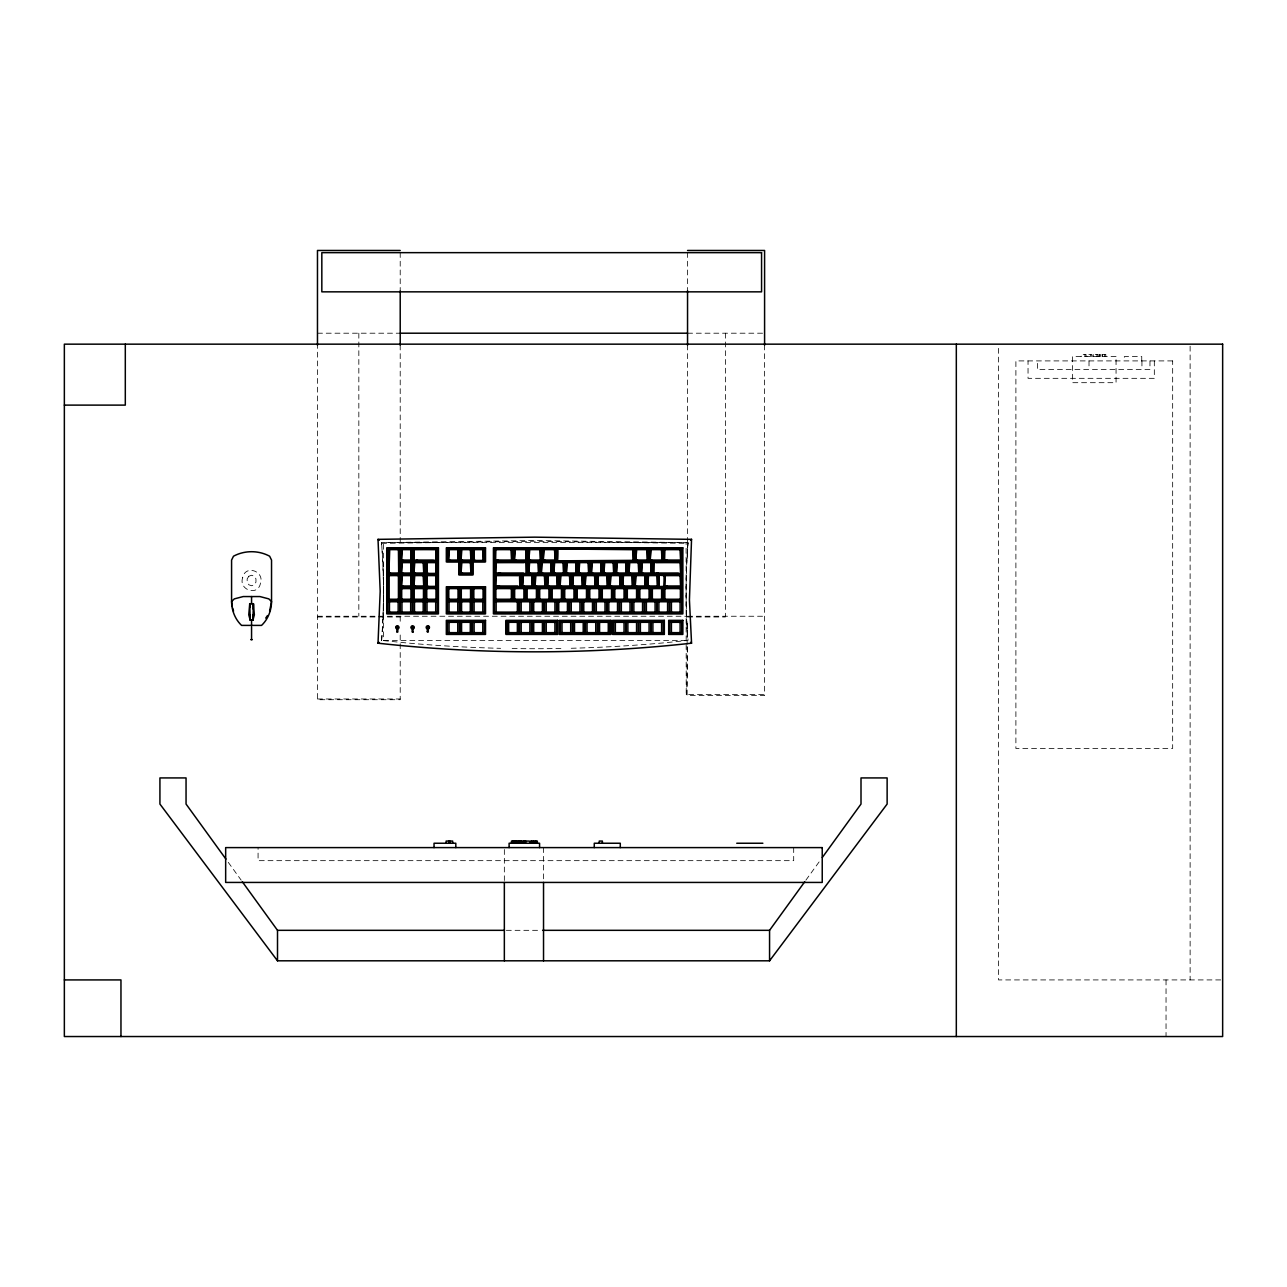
<?xml version="1.0" encoding="UTF-8"?>
<svg xmlns="http://www.w3.org/2000/svg" width="1287" height="1287" viewBox="0 0 1287 1287"><rect width="100%" height="100%" fill="white"/><g stroke="black" fill="none" stroke-linecap="round" stroke-linejoin="round"><path stroke-width="0.75" stroke-dasharray="5 3.75" d="M381.66 640.476L381.949 636.759A639.092 639.092 0 0 0 383.397 601.512L383.397 583.88A639.108 639.108 0 0 0 381.949 548.648L381.547 542.631L534.781 540.524L688.03 542.631L687.628 548.648A639.108 639.108 0 0 0 686.164 583.88L686.164 601.512A639.108 639.108 0 0 0 687.628 636.759M381.515 640.411L381.949 634.909A631.402 627.573 0 0 0 382.834 619.256M688.03 542.631L687.628 547.86A631.402 627.573 0 0 0 687.628 634.909L688.046 640.411L665.202 642.728A1411.952 1403.377 0 0 1 568.934 648.326M805.903 880.147L819.98 860.713M381.547 543.355L534.781 541.248L688.03 543.355M317.471 333.204L400.209 333.204M687.548 333.204L764.591 333.204M317.471 616.248L376.56 616.248M378.539 616.248L687.145 616.248M687.548 616.248L764.591 616.248M317.471 616.988L400.209 616.988M687.548 616.988L725.401 616.988M686.1 640.411L383.462 640.411L383.462 542.631L686.1 542.631L686.212 694.626L764.591 694.626M317.471 698.986L400.209 698.986M506.306 930.324L540.604 930.324M1220.703 979.922L998.519 979.922L998.519 346.171M383.429 640.604L404.375 642.728A1411.952 1403.377 0 0 0 500.627 648.326M228.266 862.338L241.168 880.147M381.547 542.631L381.949 547.86A631.402 627.573 0 0 1 382.915 617.503M1190.121 346.171L1190.121 979.922M1166.038 979.922L1166.038 1036.534M1154.326 360.907L1154.326 378.33L1028.04 378.33L1028.04 360.907M1149.967 360.907L1149.967 369.626L1037.435 369.626L1037.435 360.907M1141.939 360.907L1141.939 369.626M1141.746 360.907L1141.746 356.563L1124.323 356.563L1124.323 360.907M1105.79 356.563L1105.79 354.375L1099.259 354.375L1099.259 356.563M1104.696 354.375L1104.696 356.563M1102.605 354.375L1102.605 356.563M1102.042 354.375L1102.122 356.563M1100.401 354.375L1100.401 356.563M1099.5 354.375L1099.5 356.563M1098.068 356.563L1098.068 354.375L1092.888 354.375L1092.888 356.563M1096.958 354.375L1096.958 356.563M1093.162 354.375L1093.162 356.563M1091.682 356.563L1091.682 354.375L1086.871 354.375L1086.871 356.563M1090.572 354.375L1090.572 356.563M1089.011 360.907L1089.011 369.626M1086.003 356.563L1086.003 354.375L1081.209 354.375L1081.209 356.563M1084.909 354.375L1084.909 356.563M793.693 847.602L793.693 860.665L258.076 860.665L258.076 847.602M764.591 344.932L764.591 695.623L687.145 695.623L687.145 646.396M725.401 333.204L725.401 616.248M687.548 252.477L687.548 289.881M687.548 344.932L687.548 558.043M687.145 623.584L687.145 644.385M543.532 847.602L543.532 880.501M504.343 849.533L504.343 880.501M400.209 252.477L400.209 289.881M400.209 344.932L400.209 545.994M400.209 616.248L400.209 622.988M400.209 634.99L400.209 699.71L317.471 699.71L317.471 344.932M358.832 333.204L358.832 616.248M687.531 623.326A78.491 1.271 90 0 1 687.499 637.258M687.435 647.264A78.491 1.271 90 0 1 686.212 694.626M560.907 648.487A1411.952 1403.377 0 0 1 508.671 648.487M242.632 577.783C238.433 589.945 258.076 596.669 260.489 583.22C264.704 571.058 245.045 564.333 242.632 577.783M248.841 576.238L247.168 578.877L247.168 582.126L248.841 584.765L251.56 585.762L254.279 584.765L255.952 582.126L255.952 578.877L254.279 576.238L251.56 575.241L248.841 576.238M1116.054 356.563L1072.505 356.563L1072.505 382.689L1116.054 382.689L1116.054 356.563M1172.666 360.907L1015.893 360.907L1015.893 748.471L1172.666 748.471L1172.666 360.907"/><path stroke-width="1.5" d="M682.287 574.372L682.287 548.407L493.967 548.407L493.967 613.32L682.287 613.32L682.287 574.372L493.967 574.372M397.892 573.375L388.899 573.358L389.173 549.694L387.821 548.938L387.821 573.825L399.79 573.825L397.892 573.375A22.313 2.461 0 0 1 389.72 573.375L387.821 573.825M388.899 573.358L389.72 549.678A22.201 2.976 0 0 1 397.892 549.678L399.79 548.938L387.821 548.938M401.431 560.36L401.689 549.694L400.337 548.938L412.307 548.938L410.424 549.678A22.201 2.976 0 0 0 402.236 549.678L401.431 560.36L400.337 560.842L412.307 560.842L410.424 560.392A22.313 2.461 0 0 1 402.236 560.392L401.431 560.36L410.424 560.392M401.431 573.358L401.689 562.676L400.337 561.92L412.307 561.92L410.424 562.66A22.201 2.976 0 0 0 402.236 562.66L401.431 573.358L400.337 573.825L412.307 573.825L410.424 573.375A22.313 2.461 0 0 1 402.236 573.375L401.431 573.358L410.424 573.375M401.431 586.341L401.689 575.659L400.337 574.919L412.307 574.919L410.424 575.643A22.201 2.976 0 0 0 402.236 575.643L401.431 586.341L400.337 586.808L412.307 586.808L410.424 586.357A22.313 2.461 0 0 1 402.236 586.357L401.431 586.341L410.424 586.357M413.947 573.358L414.205 562.676L412.854 561.92L424.839 561.92L422.94 562.66A22.201 2.976 0 0 0 414.752 562.66L413.947 573.358L412.854 573.825L424.839 573.825L422.94 573.375A22.313 2.461 0 0 1 414.752 573.375L413.947 573.358L422.94 573.375M413.947 586.341L414.205 575.659L412.854 574.919L424.839 574.919L422.94 575.643A22.201 2.976 0 0 0 414.752 575.643L413.947 586.341L412.854 586.808L424.839 586.808L422.94 586.357A22.313 2.461 0 0 1 414.752 586.357L413.947 586.341L422.94 586.357M435.456 573.375A22.313 2.461 0 0 1 427.268 573.375L426.721 562.676L425.37 561.92L437.355 561.92L437.355 573.825L425.37 573.825L437.355 573.825M435.456 586.357A22.313 2.461 0 0 1 427.268 586.357L426.721 575.659L425.37 574.919L437.355 574.919L437.355 586.808L425.37 586.808L437.355 586.808M457.496 560.392L448.503 560.36L448.761 549.694L447.426 548.938L447.426 560.842L459.395 560.842L457.496 560.392A22.313 2.461 0 0 1 449.308 560.392L447.426 560.842M461.036 560.36L461.293 549.694L459.942 548.938L471.911 548.938L470.012 549.678A22.201 2.976 0 0 0 461.84 549.678L461.036 560.36L459.942 560.842L471.911 560.842L470.012 560.392A22.313 2.461 0 0 1 461.84 560.392L461.036 560.36L470.012 560.392M459.942 573.825L461.036 573.358L461.293 562.676L459.942 561.92L459.942 573.825L471.911 573.825L471.911 561.92L459.942 561.92M482.545 560.392A22.313 2.461 0 0 1 474.356 560.392L473.809 549.694L472.458 548.938L484.427 548.938L484.427 560.842L472.458 560.842L484.427 560.842M523.536 573.358L520.994 573.358A214.495 2.365 0 0 1 500.675 573.358L495.608 573.342L495.865 562.676L494.498 561.92L494.498 573.825L527.171 573.825L523.536 573.358A213.433 23.472 0 0 1 498.133 573.358L494.498 573.825M517.808 586.357L515.781 586.341A135.666 1.319 0 0 1 499.629 586.341L495.592 586.341L495.865 575.659L494.498 574.919L494.498 586.808L520.913 586.808L517.808 586.357A134.974 14.849 0 0 1 497.619 586.357L494.498 586.808M514.366 560.36L514.639 549.694L513.288 548.938L527.171 548.938L525.112 549.678A31.58 4.247 0 0 0 515.331 549.678L514.366 560.36L513.288 560.842L527.171 560.842L525.112 560.392A31.725 3.491 0 0 1 515.331 560.392L514.366 560.36L525.112 560.392M522.538 586.341L522.795 575.659L521.444 574.919L533.429 574.919L531.531 575.643A22.201 2.976 0 0 0 523.342 575.643L522.538 586.341L521.444 586.808L533.429 586.808L531.531 586.357A22.313 2.461 0 0 1 523.342 586.357L522.538 586.341L531.531 586.357M528.796 560.36L529.054 549.694L527.702 548.938L541.586 548.938L539.526 549.678A31.58 4.247 0 0 0 529.761 549.678L528.796 560.36L527.702 560.842L541.586 560.842L539.526 560.392A31.725 3.491 0 0 1 529.761 560.392L528.796 560.36L539.526 560.392M528.796 573.358L529.054 562.676L527.702 561.92L539.687 561.92L537.789 562.66A22.201 2.976 0 0 0 529.6 562.66L528.796 573.358L527.702 573.825L539.687 573.825L537.789 573.375A22.313 2.461 0 0 1 529.6 573.375L528.796 573.358L537.789 573.375M535.054 586.341L535.312 575.659L533.96 574.919L545.945 574.919L544.047 575.643A22.201 2.976 0 0 0 535.859 575.643L535.054 586.341L533.96 586.808L545.945 586.808L544.047 586.357A22.313 2.461 0 0 1 535.859 586.357L535.054 586.341L544.047 586.357M541.312 573.358L541.57 562.676L540.234 561.92L552.203 561.92L550.305 562.66A22.201 2.976 0 0 0 542.117 562.66L541.312 573.358L540.234 573.825L552.203 573.825L550.305 573.375A22.313 2.461 0 0 1 542.117 573.375L541.312 573.358L550.305 573.375M543.227 560.36L543.484 549.694L542.133 548.938L556.016 548.938L553.957 549.678A31.58 4.247 0 0 0 544.192 549.678L543.227 560.36L542.133 560.842L556.016 560.842L553.957 560.392A31.725 3.491 0 0 1 544.192 560.392L543.227 560.36L553.957 560.392M547.57 586.341L547.828 575.659L546.492 574.919L558.461 574.919L556.563 575.643A22.201 2.976 0 0 0 548.375 575.643L547.57 586.341L546.492 586.808L558.461 586.808L556.563 586.357A22.313 2.461 0 0 1 548.375 586.357L547.57 586.341L556.563 586.357M553.828 573.358L554.102 562.676L552.75 561.92L564.72 561.92L562.821 562.66A22.201 2.976 0 0 0 554.649 562.66L553.828 573.358L552.75 573.825L564.72 573.825L562.821 573.375A22.313 2.461 0 0 1 554.649 573.375L553.828 573.358L562.821 573.375M560.102 586.341L560.36 575.659L559.008 574.919L570.978 574.919L569.079 575.643A22.201 2.976 0 0 0 560.907 575.643L560.102 586.341L559.008 586.808L570.978 586.808L569.079 586.357A22.313 2.461 0 0 1 560.907 586.357L560.102 586.341L569.079 586.357M566.36 573.358L566.618 562.676L565.266 561.92L577.236 561.92L575.353 562.66A22.201 2.976 0 0 0 567.165 562.66L566.36 573.358L565.266 573.825L577.236 573.825L575.353 573.375A22.313 2.461 0 0 1 567.165 573.375L566.36 573.358L575.353 573.375M572.618 586.341L572.876 575.659L571.525 574.919L583.494 574.919L581.611 575.643A22.201 2.976 0 0 0 573.423 575.643L572.618 586.341L571.525 586.808L583.494 586.808L581.611 586.357A22.313 2.461 0 0 1 573.423 586.357L572.618 586.341L581.611 586.357M578.877 573.358L579.134 562.676L577.783 561.92L589.752 561.92L587.869 562.66A22.201 2.976 0 0 0 579.681 562.66L578.877 573.358L577.783 573.825L589.752 573.825L587.869 573.375A22.313 2.461 0 0 1 579.681 573.375L578.877 573.358L587.869 573.375M585.135 586.341L585.392 575.659L584.041 574.919L596.026 574.919L594.127 575.643A22.201 2.976 0 0 0 585.939 575.643L585.135 586.341L584.041 586.808L596.026 586.808L594.127 586.357A22.313 2.461 0 0 1 585.939 586.357L585.135 586.341L594.127 586.357M591.393 573.358L591.65 562.676L590.299 561.92L602.284 561.92L600.385 562.66A22.201 2.976 0 0 0 592.197 562.66L591.393 573.358L590.299 573.825L602.284 573.825L600.385 573.375A22.313 2.461 0 0 1 592.197 573.375L591.393 573.358L600.385 573.375M597.651 586.341L597.908 575.659L596.557 574.919L608.542 574.919L606.644 575.643A22.201 2.976 0 0 0 598.455 575.643L597.651 586.341L596.557 586.808L608.542 586.808L606.644 586.357A22.313 2.461 0 0 1 598.455 586.357L597.651 586.341L606.644 586.357M603.909 573.358L604.166 562.676L602.831 561.92L614.8 561.92L612.902 562.66A22.201 2.976 0 0 0 604.713 562.66L603.909 573.358L602.831 573.825L614.8 573.825L612.902 573.375A22.313 2.461 0 0 1 604.713 573.375L603.909 573.358L612.902 573.375M610.167 586.341L610.424 575.659L609.089 574.919L621.058 574.919L619.16 575.643A22.201 2.976 0 0 0 610.971 575.643L610.167 586.341L609.089 586.808L621.058 586.808L619.16 586.357A22.313 2.461 0 0 1 610.971 586.357L610.167 586.341L619.16 586.357M616.425 573.358L616.698 562.676L615.347 561.92L627.316 561.92L625.418 562.66A22.201 2.976 0 0 0 617.245 562.66L616.425 573.358L615.347 573.825L627.316 573.825L625.418 573.375A22.313 2.461 0 0 1 617.245 573.375L616.425 573.358L625.418 573.375M622.683 586.341L622.956 575.659L621.605 574.919L633.574 574.919L631.676 575.643A22.201 2.976 0 0 0 623.503 575.643L622.683 586.341L621.605 586.808L633.574 586.808L631.676 586.357A22.313 2.461 0 0 1 623.503 586.357L622.683 586.341L631.676 586.357M628.957 573.358L629.214 562.676L627.863 561.92L639.832 561.92L637.934 562.66A22.201 2.976 0 0 0 629.761 562.66L628.957 573.358L627.863 573.825L639.832 573.825L637.934 573.375A22.313 2.461 0 0 1 629.761 573.375L628.957 573.358L637.934 573.375M635.215 586.341L635.472 575.659L634.121 574.919L646.09 574.919L644.208 575.643A22.201 2.976 0 0 0 636.019 575.643L635.215 586.341L634.121 586.808L646.09 586.808L644.208 586.357A22.313 2.461 0 0 1 636.019 586.357L635.215 586.341L644.208 586.357M635.746 560.36L636.019 549.694L634.668 548.938L648.551 548.938L646.492 549.678A31.58 4.247 0 0 0 636.711 549.678L635.746 560.36L634.668 560.842L648.551 560.842L646.492 560.392A31.725 3.491 0 0 1 636.711 560.392L635.746 560.36L646.492 560.392M641.473 573.358L641.73 562.676L640.379 561.92L652.348 561.92L650.466 562.66A22.201 2.976 0 0 0 642.277 562.66L641.473 573.358L640.379 573.825L652.348 573.825L650.466 573.375A22.313 2.461 0 0 1 642.277 573.375L641.473 573.358L650.466 573.375M647.731 586.341L647.988 575.659L646.637 574.919L658.622 574.919L656.724 575.643A22.201 2.976 0 0 0 648.535 575.643L647.731 586.341L646.637 586.808L658.622 586.808L656.724 586.357A22.313 2.461 0 0 1 648.535 586.357L647.731 586.341L656.724 586.357M650.176 560.36L650.434 549.694L649.082 548.938L662.966 548.938L660.907 549.678A31.58 4.247 0 0 0 651.142 549.678L650.176 560.36L649.082 560.842L662.966 560.842L660.907 560.392A31.725 3.491 0 0 1 651.142 560.392L650.176 560.36L660.907 560.392M434.411 560.392A114.656 12.613 0 0 1 415.798 560.392L413.947 560.36L414.221 549.694L412.854 548.938L437.355 548.938L437.355 560.842L412.854 560.842L417.664 560.376A115.267 0.917 0 0 0 432.545 560.376L437.355 560.842M413.947 560.36L414.205 549.694L415.798 549.678A114.093 15.331 0 0 1 434.411 549.678L437.355 548.938M426.464 573.358L427.268 562.66A22.201 2.976 0 0 1 435.456 562.66L437.355 561.92M426.464 586.341L427.268 575.643A22.201 2.976 0 0 1 435.456 575.643L437.355 574.919M448.503 560.36L449.308 549.678A22.201 2.976 0 0 1 457.496 549.678L459.395 548.938L447.426 548.938M471.911 573.825L470.012 573.375A22.313 2.461 0 0 1 461.84 573.375L461.036 573.358L461.84 562.66A22.201 2.976 0 0 1 470.012 562.66L471.911 561.92M473.552 560.36L474.356 549.678A22.201 2.976 0 0 1 482.545 549.678L484.427 548.938M495.865 549.694L495.592 560.36L494.498 560.842L494.498 548.938L512.741 548.938L510.312 549.678A59.186 7.947 0 0 0 496.927 549.678L494.498 548.938M495.608 573.342L495.865 562.676L498.133 562.66A212.21 28.507 0 0 1 523.536 562.66L527.171 561.92L494.498 561.92M495.592 586.341L495.865 575.659L497.619 575.643A134.25 18.034 0 0 1 517.808 575.643L520.913 574.919L494.498 574.919M654.263 562.676L653.989 573.358L652.895 573.825L681.756 573.825L681.756 561.92L652.895 561.92L656.209 562.66A162.838 21.879 0 0 1 678.442 562.66L681.756 561.92M664.88 549.694L664.607 560.36L663.513 560.842L681.756 560.842L681.756 548.938L663.513 548.938L665.942 549.678A59.186 7.947 0 0 1 679.327 549.678L681.756 548.938M659.153 586.582L664.607 586.341L664.88 575.659L659.153 575.209M681.756 586.808L679.327 586.357A59.475 6.548 0 0 1 665.942 586.357L664.607 586.341L664.864 575.659L665.942 575.643A59.186 7.947 0 0 1 679.327 575.643L681.756 574.919L681.756 586.808L659.153 586.808M253.089 614.687L252.912 620.189L250.209 620.189L248.761 614.816L249.726 603.7L253.41 603.7L254.359 614.816L252.912 620.189L253.41 603.7L253.249 609.185M396.299 627.107L397.056 628.49L398.391 627.67M396.83 631.917L396.927 628.957A1.641 1.625 0 0 1 396.01 626.512A1.641 1.625 0 0 1 398.68 626.512A1.641 1.625 0 0 1 397.763 629.021L397.812 632.046L396.798 631.724M398.391 627.734L397.892 626.447M412.966 632.094L412.065 631.853L412.323 628.989A1.641 1.625 0 0 1 411.245 626.512A1.641 1.625 0 0 1 413.931 626.512A1.641 1.625 0 0 1 413.014 629.021L412.966 632.158M427.284 631.772L427.397 628.957A1.641 1.625 0 0 1 426.48 626.463A1.641 1.625 0 0 1 429.166 626.463A1.641 1.625 0 0 1 428.249 628.957L428.298 632.046L427.284 631.724M428.877 627.734L428.362 626.447M269.594 611.164L271.541 601.56L271.541 560.102L269.643 556.209C258.494 550.209 244.627 550.209 233.494 556.209L231.58 560.102L231.58 601.56C231.66 610.424 235.087 619.272 241.57 625.402L261.551 625.402C268.034 619.272 271.46 610.424 271.541 601.56L268.822 598.889L259.926 596.557L243.211 596.557L234.298 598.889L231.58 601.56L232.191 606.467M413.642 627.67L412.58 628.539L411.534 627.67M426.769 627.171L428.362 626.512M428.877 627.67L427.831 628.539L426.769 627.67M265.717 618.098L267.535 615.524M225.917 859.089L186.052 804.053L186.052 777.927L159.926 777.927L159.926 804.053L277.509 960.81L769.562 960.81L769.562 930.324L804.729 881.756M822.313 857.48L861.003 804.053L861.003 777.927L887.129 777.927L887.129 804.053L769.562 960.81M690.669 540.25L691.537 539.35L689.43 599.935L691.553 643.194C587.451 654.697 482.11 654.697 378.024 643.194L380.196 591.264L378.024 539.35L534.781 537.162L691.537 539.35L690.669 540.025M378.893 642.358L378.024 643.194L378.893 642.599M387.821 574.919L389.173 575.659A19.369 2.606 0 0 1 398.439 575.659L399.79 574.919L387.821 574.919L387.821 599.806L399.79 599.806L398.439 599.195A19.932 2.188 0 0 1 389.173 599.195L387.821 599.806M410.955 588.658L412.307 587.902L400.337 587.902L401.705 588.658A19.369 2.606 0 0 1 410.955 588.658L410.955 599.195L412.307 599.806L400.337 599.806L401.705 599.195A19.932 2.188 0 0 0 410.955 599.195M387.821 600.884L389.446 601.785A33.945 4.553 0 0 1 398.166 601.785L399.79 600.884L387.821 600.884L387.821 612.789L399.79 612.789L398.166 612.065A34.974 3.845 0 0 1 389.446 612.065L387.821 612.789M423.471 588.658L424.839 587.902L412.854 587.902L414.221 588.658A19.369 2.606 0 0 1 423.471 588.658L423.471 599.195L424.839 599.806L412.854 599.806L414.221 599.195A19.932 2.188 0 0 0 423.471 599.195M410.682 601.785L412.307 600.884L400.337 600.884L401.962 601.785A33.945 4.553 0 0 1 410.682 601.785L410.682 612.065L412.307 612.789L400.337 612.789L401.962 612.065A34.974 3.845 0 0 0 410.682 612.065M437.355 587.902L425.37 587.902L426.737 588.658A19.369 2.606 0 0 1 435.987 588.658L437.355 587.902L437.355 599.806L425.37 599.806L426.737 599.195A19.932 2.188 0 0 0 435.987 599.195L437.355 599.806M423.198 601.785L424.839 600.884L412.854 600.884L414.494 601.785A33.945 4.553 0 0 1 423.198 601.785L423.198 612.065L424.839 612.789L412.854 612.789L414.494 612.065A34.974 3.845 0 0 0 423.198 612.065M447.426 587.902L448.777 588.658A19.369 2.606 0 0 1 458.027 588.658L459.395 587.902L447.426 587.902L447.426 599.806L459.395 599.806L458.027 599.195A19.932 2.188 0 0 1 448.777 599.195L447.426 599.806M437.355 600.884L425.37 600.884L427.011 601.785A33.945 4.553 0 0 1 435.714 601.785L437.355 600.884L437.355 612.789L425.37 612.789L427.011 612.065A34.974 3.845 0 0 0 435.714 612.065L437.355 612.789M470.559 588.658L471.911 587.902L459.942 587.902L461.293 588.658A19.369 2.606 0 0 1 470.559 588.658L470.559 599.195L471.911 599.806L459.942 599.806L461.293 599.195A19.932 2.188 0 0 0 470.559 599.195M447.426 600.884L449.05 601.785A33.945 4.553 0 0 1 457.77 601.785L459.395 600.884L447.426 600.884L447.426 612.789L459.395 612.789L457.77 612.065A34.974 3.845 0 0 1 449.05 612.065L447.426 612.789M484.427 587.902L472.458 587.902L473.825 588.658A19.369 2.606 0 0 1 483.075 588.658L484.427 587.902L484.427 599.806L472.458 599.806L473.825 599.195A19.932 2.188 0 0 0 483.075 599.195L484.427 599.806M470.286 601.785L471.911 600.884L459.942 600.884L461.566 601.785A33.945 4.553 0 0 1 470.286 601.785L470.286 612.065L471.911 612.789L459.942 612.789L461.566 612.065A34.974 3.845 0 0 0 470.286 612.065M484.427 600.884L472.458 600.884L474.099 601.785A33.945 4.553 0 0 1 482.802 601.785L484.427 600.884L484.427 612.789L472.458 612.789L474.099 612.065A34.974 3.845 0 0 0 482.802 612.065L484.427 612.789M494.498 587.902L495.865 588.658A53.909 7.239 0 0 1 511.373 588.658L512.741 587.902L494.498 587.902L494.498 599.806L512.741 599.806L511.373 599.195A55.55 6.113 0 0 1 495.865 599.195L494.498 599.806M447.426 621.444L449.05 622.345A33.945 4.553 0 0 1 457.77 622.345L459.395 621.444L447.426 621.444L447.426 633.349L459.395 633.349L457.77 632.625A34.974 3.845 0 0 1 449.05 632.625L447.426 633.349M523.906 588.658L525.257 587.902L513.288 587.902L514.639 588.658A19.369 2.606 0 0 1 523.906 588.658L523.906 599.195L525.257 599.806L513.288 599.806L514.639 599.195A19.932 2.188 0 0 0 523.906 599.195M470.286 622.345L471.911 621.444L459.942 621.444L461.566 622.345A33.945 4.553 0 0 1 470.286 622.345L470.286 632.625L471.911 633.349L459.942 633.349L461.566 632.625A34.974 3.845 0 0 0 470.286 632.625M536.422 588.658L537.773 587.902L525.804 587.902L527.171 588.658A19.369 2.606 0 0 1 536.422 588.658L536.422 599.195L537.773 599.806L525.804 599.806L527.171 599.195A19.932 2.188 0 0 0 536.422 599.195M494.498 600.884L496.138 601.785A100.708 13.53 0 0 1 517.358 601.785L518.999 600.884L494.498 600.884L494.498 612.789L518.999 612.789L517.358 612.065A103.78 11.406 0 0 1 496.138 612.065L494.498 612.789M484.427 621.444L472.458 621.444L474.099 622.345A33.945 4.553 0 0 1 482.802 622.345L484.427 621.444L484.427 633.349L472.458 633.349L474.099 632.625A34.974 3.845 0 0 0 482.802 632.625L484.427 633.349M548.938 588.658L550.289 587.902L538.32 587.902L539.687 588.658A19.369 2.606 0 0 1 548.938 588.658L548.938 599.195L550.289 599.806L538.32 599.806L539.687 599.195A19.932 2.188 0 0 0 548.938 599.195M529.89 601.785L531.515 600.884L519.546 600.884L521.171 601.785A33.945 4.553 0 0 1 529.89 601.785L529.89 612.065L531.515 612.789L519.546 612.789L521.171 612.065A34.974 3.845 0 0 0 529.89 612.065M561.454 588.658L562.821 587.902L550.836 587.902L552.203 588.658A19.369 2.606 0 0 1 561.454 588.658L561.454 599.195L562.821 599.806L550.836 599.806L552.203 599.195A19.932 2.188 0 0 0 561.454 599.195M632.754 549.694L634.121 548.938L556.563 548.938L632.754 549.694A26.432 6.371 88.4 0 0 633.027 560.36L634.121 560.842L556.563 560.842L633.027 560.36M542.406 601.785L544.031 600.884L532.062 600.884L533.703 601.785A33.945 4.553 0 0 1 542.406 601.785L542.406 612.065L544.031 612.789L532.062 612.789L533.703 612.065A34.974 3.845 0 0 0 542.406 612.065M573.97 588.658L575.337 587.902L563.368 587.902L564.72 588.658A19.369 2.606 0 0 1 573.97 588.658L573.97 599.195L575.337 599.806L563.368 599.806L564.72 599.195A19.932 2.188 0 0 0 573.97 599.195M507.03 621.444L508.655 622.345A33.945 4.553 0 0 1 517.358 622.345L518.999 621.444L507.03 621.444L507.03 633.349L518.999 633.349L517.358 632.625A34.974 3.845 0 0 1 508.655 632.625L507.03 633.349M554.922 601.785L556.563 600.884L544.578 600.884L546.219 601.785A33.945 4.553 0 0 1 554.922 601.785L554.922 612.065L556.563 612.789L544.578 612.789L546.219 612.065A34.974 3.845 0 0 0 554.922 612.065M586.486 588.658L587.853 587.902L575.884 587.902L577.236 588.658A19.369 2.606 0 0 1 586.486 588.658L586.486 599.195L587.853 599.806L575.884 599.806L577.236 599.195A19.932 2.188 0 0 0 586.486 599.195M529.89 622.345L531.515 621.444L519.546 621.444L521.171 622.345A33.945 4.553 0 0 1 529.89 622.345L529.89 632.625L531.515 633.349L519.546 633.349L521.171 632.625A34.974 3.845 0 0 0 529.89 632.625M567.438 601.785L569.079 600.884L557.094 600.884L558.735 601.785A33.945 4.553 0 0 1 567.438 601.785L567.438 612.065L569.079 612.789L557.094 612.789L558.735 612.065A34.974 3.845 0 0 0 567.438 612.065M599.018 588.658L600.369 587.902L588.4 587.902L589.752 588.658A19.369 2.606 0 0 1 599.018 588.658L599.018 599.195L600.369 599.806L588.4 599.806L589.752 599.195A19.932 2.188 0 0 0 599.018 599.195M542.406 622.345L544.031 621.444L532.062 621.444L533.703 622.345A33.945 4.553 0 0 1 542.406 622.345L542.406 632.625L544.031 633.349L532.062 633.349L533.703 632.625A34.974 3.845 0 0 0 542.406 632.625M579.954 601.785L581.595 600.884L569.626 600.884L571.251 601.785A33.945 4.553 0 0 1 579.954 601.785L579.954 612.065L581.595 612.789L569.626 612.789L571.251 612.065A34.974 3.845 0 0 0 579.954 612.065M611.534 588.658L612.885 587.902L600.916 587.902L602.284 588.658A19.369 2.606 0 0 1 611.534 588.658L611.534 599.195L612.885 599.806L600.916 599.806L602.284 599.195A19.932 2.188 0 0 0 611.534 599.195M556.563 621.444L544.578 621.444L546.219 622.345A33.945 4.553 0 0 1 554.922 622.345L556.563 621.444L556.563 633.349L544.578 633.349L546.219 632.625A34.974 3.845 0 0 0 554.922 632.625L556.563 633.349M592.487 601.785L594.111 600.884L582.142 600.884L583.767 601.785A33.945 4.553 0 0 1 592.487 601.785L592.487 612.065L594.111 612.789L582.142 612.789L583.767 612.065A34.974 3.845 0 0 0 592.487 612.065M624.05 588.658L625.418 587.902L613.432 587.902L614.8 588.658A19.369 2.606 0 0 1 624.05 588.658L624.05 599.195L625.418 599.806L613.432 599.806L614.8 599.195A19.932 2.188 0 0 0 624.05 599.195M605.003 601.785L606.627 600.884L594.658 600.884L596.299 601.785A33.945 4.553 0 0 1 605.003 601.785L605.003 612.065L606.627 612.789L594.658 612.789L596.299 612.065A34.974 3.845 0 0 0 605.003 612.065M560.36 621.444L562.001 622.345A33.945 4.553 0 0 1 570.704 622.345L572.345 621.444L560.36 621.444L560.36 633.349L572.345 633.349L570.704 632.625A34.974 3.845 0 0 1 562.001 632.625L560.36 633.349M636.566 588.658L637.934 587.902L625.949 587.902L627.316 588.658A19.369 2.606 0 0 1 636.566 588.658L636.566 599.195L637.934 599.806L625.949 599.806L627.316 599.195A19.932 2.188 0 0 0 636.566 599.195M617.519 601.785L619.16 600.884L607.174 600.884L608.815 601.785A33.945 4.553 0 0 1 617.519 601.785L617.519 612.065L619.16 612.789L607.174 612.789L608.815 612.065A34.974 3.845 0 0 0 617.519 612.065M583.22 622.345L584.861 621.444L572.892 621.444L574.517 622.345A33.945 4.553 0 0 1 583.22 622.345L583.22 632.625L584.861 633.349L572.892 633.349L574.517 632.625A34.974 3.845 0 0 0 583.22 632.625M649.082 588.658L650.45 587.902L638.481 587.902L639.832 588.658A19.369 2.606 0 0 1 649.082 588.658L649.082 599.195L650.45 599.806L638.481 599.806L639.832 599.195A19.932 2.188 0 0 0 649.082 599.195M630.035 601.785L631.676 600.884L619.69 600.884L621.331 601.785A33.945 4.553 0 0 1 630.035 601.785L630.035 612.065L631.676 612.789L619.69 612.789L621.331 612.065A34.974 3.845 0 0 0 630.035 612.065M595.752 622.345L597.377 621.444L585.408 621.444L587.033 622.345A33.945 4.553 0 0 1 595.752 622.345L595.752 632.625L597.377 633.349L585.408 633.349L587.033 632.625A34.974 3.845 0 0 0 595.752 632.625M661.615 588.658L662.966 587.902L650.997 587.902L652.348 588.658A19.369 2.606 0 0 1 661.615 588.658L661.615 599.195L662.966 599.806L650.997 599.806L652.348 599.195A19.932 2.188 0 0 0 661.615 599.195M642.551 601.785L644.192 600.884L632.223 600.884L633.847 601.785A33.945 4.553 0 0 1 642.551 601.785L642.551 612.065L644.192 612.789L632.223 612.789L633.847 612.065A34.974 3.845 0 0 0 642.551 612.065M609.893 621.444L597.924 621.444L599.565 622.345A33.945 4.553 0 0 1 608.268 622.345L609.893 621.444L609.893 633.349L597.924 633.349L599.565 632.625A34.974 3.845 0 0 0 608.268 632.625L609.893 633.349M655.083 601.785L656.708 600.884L644.739 600.884L646.364 601.785A33.945 4.553 0 0 1 655.083 601.785L655.083 612.065L656.708 612.789L644.739 612.789L646.364 612.065A34.974 3.845 0 0 0 655.083 612.065M681.756 587.902L663.513 587.902L664.88 588.658A53.909 7.239 0 0 1 680.389 588.658L681.756 587.902L681.756 599.806L663.513 599.806L664.88 599.195A55.55 6.113 0 0 0 680.389 599.195L681.756 599.806M613.706 621.444L615.347 622.345A33.945 4.553 0 0 1 624.05 622.345L625.691 621.444L613.706 621.444L613.706 633.349L625.691 633.349L624.05 632.625A34.974 3.845 0 0 1 615.347 632.625L613.706 633.349M667.599 601.785L669.224 600.884L657.255 600.884L658.88 601.785A33.945 4.553 0 0 1 667.599 601.785L667.599 612.065L669.224 612.789L657.255 612.789L658.88 612.065A34.974 3.845 0 0 0 667.599 612.065M636.566 622.345L638.207 621.444L626.222 621.444L627.863 622.345A33.945 4.553 0 0 1 636.566 622.345L636.566 632.625L638.207 633.349L626.222 633.349L627.863 632.625A34.974 3.845 0 0 0 636.566 632.625M681.756 600.884L669.771 600.884L671.412 601.785A33.945 4.553 0 0 1 680.115 601.785L681.756 600.884L681.756 612.789L669.771 612.789L671.412 612.065A34.974 3.845 0 0 0 680.115 612.065L681.756 612.789M649.082 622.345L650.723 621.444L638.754 621.444L640.379 622.345A33.945 4.553 0 0 1 649.082 622.345L649.082 632.625L650.723 633.349L638.754 633.349L640.379 632.625A34.974 3.845 0 0 0 649.082 632.625M663.239 621.444L651.27 621.444L652.895 622.345A33.945 4.553 0 0 1 661.615 622.345L663.239 621.444L663.239 633.349L651.27 633.349L652.895 632.625A34.974 3.845 0 0 0 661.615 632.625L663.239 633.349M669.771 621.444L671.412 622.345A33.945 4.553 0 0 1 680.115 622.345L681.756 621.444L681.756 633.349L669.771 633.349L669.771 621.444L681.756 621.444M669.771 633.349L671.412 632.625A34.974 3.845 0 0 0 680.115 632.625L681.756 633.349M396.798 626.512L397.892 626.512M412.033 626.512L413.642 627.171M402.236 560.392L403.04 560.376M449.308 560.392L450.128 560.376M461.84 560.392L462.644 560.376M474.356 560.392L475.16 560.376M389.72 573.375L390.524 573.358M402.236 573.375L403.04 573.358M414.752 573.375L415.556 573.358M427.268 573.375L428.088 573.358M461.84 573.375L470.012 573.375M529.6 573.375L530.421 573.358M542.117 573.375L542.937 573.358M554.649 573.375L555.453 573.358M567.165 573.375L567.969 573.358M579.681 573.375L580.485 573.358M592.197 573.375L593.017 573.358M604.713 573.375L605.533 573.358M617.245 573.375L618.05 573.358M629.761 573.375L630.566 573.358M642.277 573.375L643.082 573.358M402.236 586.357L403.04 586.341M414.752 586.357L415.556 586.341M427.268 586.357L428.088 586.341M523.342 586.357L524.163 586.341M535.859 586.357L536.679 586.341M548.375 586.357L549.195 586.341M560.907 586.357L561.711 586.341M573.423 586.357L574.227 586.341M585.939 586.357L586.743 586.341M598.455 586.357L599.275 586.341M610.971 586.357L611.792 586.341M623.503 586.357L624.308 586.341M636.019 586.357L636.824 586.341M648.535 586.357L649.34 586.341M515.331 560.392L516.312 560.376M529.761 560.392L530.743 560.376M544.192 560.392L545.157 560.376M636.711 560.392L637.692 560.376M651.142 560.392L652.123 560.376M510.312 560.392L495.592 560.36L496.927 560.392A59.475 6.548 0 0 0 510.312 560.392L512.741 560.842L494.498 560.842M679.327 560.392L664.607 560.36L665.942 560.392A59.475 6.548 0 0 0 679.327 560.392L681.756 560.842M496.927 560.392L498.262 560.376M665.942 560.392L667.277 560.376M665.942 586.357L667.277 586.341M415.798 560.392L417.664 560.376M678.442 573.375L676.222 573.358A164.511 1.319 0 0 1 658.429 573.358L653.989 573.358L656.209 573.375A163.658 18.002 0 0 0 678.442 573.375L681.756 573.825M656.209 573.375L658.429 573.358M497.619 586.357L499.629 586.341M498.133 573.358L500.675 573.358M400.209 250.466L317.471 250.466L317.471 345.254M687.548 250.466L764.591 250.466L764.591 345.254M400.209 333.204L687.548 333.204M64.35 405.115L125.306 405.115L125.306 344.16M399.79 561.389L437.902 561.389M493.967 561.389L682.287 561.389M387.274 574.372L437.902 574.372M659.153 574.919L681.756 574.919M399.79 587.355L437.902 587.355M493.967 587.355L682.287 587.355M387.274 600.337L437.902 600.337M446.879 600.337L484.974 600.337M493.967 600.337L682.287 600.337M250.772 639.639L252.349 639.639M529.086 841.071L523.712 841.071L523.712 843.242M736.743 843.242L762.869 843.242M242.326 881.756L277.509 930.324L504.456 930.324M542.615 930.324L769.562 930.324M64.35 979.922L120.962 979.922L120.962 1036.534M461.036 573.358L462.644 573.358M664.607 586.341L679.327 586.357M690.685 642.599L691.553 643.194L690.685 642.358M378.893 540.025L378.056 539.366L378.893 540.25M232.641 608.027L233.542 611.164M249.823 607.351L249.726 603.7L250.209 620.189L250.048 614.687M563.368 562.676L563.626 573.358L563.368 562.676M540.234 549.694L540.508 560.36L540.234 549.694M525.804 562.676L526.061 573.342M519.546 575.659L519.819 586.341M398.439 549.694L398.697 573.358M956.321 344.16L956.321 1036.534M687.548 290.669L687.548 345.254M680.389 588.658L680.389 599.195M680.115 601.785L680.115 612.065M680.115 622.345L680.115 632.625M671.412 601.785L671.412 612.065M671.412 622.345L671.412 632.625M669.771 600.337L669.771 613.32M669.224 600.337L669.224 613.32M664.88 588.658L664.88 599.195M664.06 575.209L664.06 586.582M663.513 548.407L663.513 561.389M663.513 587.355L663.513 600.337M662.966 548.407L662.966 561.389M662.966 587.355L662.966 600.337M661.615 622.345L661.615 632.625M659.153 574.372L659.153 587.355M658.88 601.785L658.88 612.065M658.622 574.372L658.622 587.355M657.255 600.337L657.255 613.32M656.708 600.337L656.708 613.32M652.895 561.389L652.895 574.372M652.895 622.345L652.895 632.625M652.348 561.389L652.348 574.372M652.348 588.658L652.348 599.195M651.27 620.897L651.27 633.88M650.997 587.355L650.997 600.337M650.723 620.897L650.723 633.88M650.45 587.355L650.45 600.337M649.082 548.407L649.082 561.389M648.551 548.407L648.551 561.389M646.637 574.372L646.637 587.355M646.364 601.785L646.364 612.065M646.09 574.372L646.09 587.355M644.739 600.337L644.739 613.32M644.192 600.337L644.192 613.32M640.379 561.389L640.379 574.372M640.379 622.345L640.379 632.625M639.832 561.389L639.832 574.372M639.832 588.658L639.832 599.195M638.754 620.897L638.754 633.88M638.481 587.355L638.481 600.337M638.207 620.897L638.207 633.88M637.934 587.355L637.934 600.337M634.668 548.407L634.668 561.389M634.121 548.407L634.121 561.389M634.121 574.372L634.121 587.355M633.847 601.785L633.847 612.065M633.574 574.372L633.574 587.355M632.223 600.337L632.223 613.32M631.676 600.337L631.676 613.32M627.863 561.389L627.863 574.372M627.863 622.345L627.863 632.625M627.316 561.389L627.316 574.372M627.316 588.658L627.316 599.195M626.222 620.897L626.222 633.88M625.949 587.355L625.949 600.337M625.691 620.897L625.691 633.88M625.418 587.355L625.418 600.337M624.05 622.345L624.05 632.625M621.605 574.372L621.605 587.355M621.331 601.785L621.331 612.065M621.058 574.372L621.058 587.355M620.286 847.602L620.286 843.242L594.272 843.242L594.272 847.602M619.69 600.337L619.69 613.32M619.16 600.337L619.16 613.32M615.347 561.389L615.347 574.372M615.347 622.345L615.347 632.625M614.8 561.389L614.8 574.372M614.8 588.658L614.8 599.195M613.432 587.355L613.432 600.337M612.885 587.355L612.885 600.337M609.089 574.372L609.089 587.355M608.815 601.785L608.815 612.065M608.542 574.372L608.542 587.355M608.268 622.345L608.268 632.625M607.174 600.337L607.174 613.32M606.627 600.337L606.627 613.32M602.831 561.389L602.831 574.372M602.38 843.242L602.38 841.071L599.243 841.071L599.243 843.242M602.284 561.389L602.284 574.372M602.284 588.658L602.284 599.195M600.916 587.355L600.916 600.337M600.369 587.355L600.369 600.337M599.565 622.345L599.565 632.625M597.924 620.897L597.924 633.88M597.377 620.897L597.377 633.88M596.557 574.372L596.557 587.355M596.299 601.785L596.299 612.065M596.026 574.372L596.026 587.355M594.658 600.337L594.658 613.32M594.111 600.337L594.111 613.32M590.299 561.389L590.299 574.372M589.752 561.389L589.752 574.372M589.752 588.658L589.752 599.195M588.4 587.355L588.4 600.337M587.853 587.355L587.853 600.337M587.033 622.345L587.033 632.625M585.408 620.897L585.408 633.88M584.861 620.897L584.861 633.88M584.041 574.372L584.041 587.355M583.767 601.785L583.767 612.065M583.494 574.372L583.494 587.355M582.142 600.337L582.142 613.32M581.595 600.337L581.595 613.32M577.783 561.389L577.783 574.372M577.236 561.389L577.236 574.372M577.236 588.658L577.236 599.195M575.884 587.355L575.884 600.337M575.337 587.355L575.337 600.337M574.517 622.345L574.517 632.625M572.892 620.897L572.892 633.88M572.345 620.897L572.345 633.88M571.525 574.372L571.525 587.355M571.251 601.785L571.251 612.065M570.978 574.372L570.978 587.355M570.704 622.345L570.704 632.625M569.626 600.337L569.626 613.32M569.079 600.337L569.079 613.32M565.266 561.389L565.266 574.372M564.72 561.389L564.72 574.372M564.72 588.658L564.72 599.195M563.368 587.355L563.368 600.337M562.821 587.355L562.821 600.337M562.001 622.345L562.001 632.625M559.008 574.372L559.008 587.355M558.735 601.785L558.735 612.065M558.461 574.372L558.461 587.355M557.094 600.337L557.094 613.32M556.563 548.407L556.563 561.389M556.563 600.337L556.563 613.32M556.016 548.407L556.016 561.389M554.922 622.345L554.922 632.625M552.75 561.389L552.75 574.372M552.203 561.389L552.203 574.372M552.203 588.658L552.203 599.195M550.836 587.355L550.836 600.337M550.289 587.355L550.289 600.337M546.492 574.372L546.492 587.355M546.219 601.785L546.219 612.065M546.219 622.345L546.219 632.625M545.945 574.372L545.945 587.355M544.578 600.337L544.578 613.32M544.578 620.897L544.578 633.88M544.031 600.337L544.031 613.32M544.031 620.897L544.031 633.88M543.532 882.432L543.532 960.81M542.133 548.407L542.133 561.389M541.586 548.407L541.586 561.389M540.234 561.389L540.234 574.372M539.687 561.389L539.687 574.372M539.687 588.658L539.687 599.195M539.575 847.602L539.575 843.242L509.105 843.242L509.105 847.602M538.32 587.355L538.32 600.337M537.773 587.355L537.773 600.337M537.339 843.242L537.339 841.071L530.244 841.071L530.244 843.242M535.842 841.071L535.842 843.242M533.96 574.372L533.96 587.355M533.767 841.071L533.767 843.242M533.703 601.785L533.703 612.065M533.703 622.345L533.703 632.625M533.429 574.372L533.429 587.355M532.062 600.337L532.062 613.32M532.062 620.897L532.062 633.88M531.772 841.071L531.772 843.242M531.515 600.337L531.515 613.32M531.515 620.897L531.515 633.88M527.702 548.407L527.702 574.372M527.171 548.407L527.171 574.372M527.171 588.658L527.171 599.195M525.804 587.355L525.804 600.337M525.659 841.071L525.563 843.242M525.257 587.355L525.257 600.337M525.176 841.071L525.289 843.242M524.758 841.071L524.758 843.242M524.404 841.071L524.404 843.242M524.211 841.071L524.292 843.242M523.825 841.071L523.825 843.242M522.651 843.242L522.651 841.071L517.776 841.071L517.905 843.242M521.46 574.372L521.46 587.355M521.605 841.071L521.605 843.242M521.171 601.785L521.171 612.065M521.171 622.345L521.171 632.625M520.897 574.372L520.897 587.355M520.688 841.071L520.688 843.242M520.221 841.071L520.221 843.242M519.546 600.337L519.546 613.32M519.546 620.897L519.546 633.88M519.723 841.071L519.723 843.242M519.288 841.071L519.288 843.242L519.015 841.071M518.999 600.337L518.999 613.32M518.999 620.897L518.999 633.88M518.902 841.071L518.902 843.242M518.581 841.071L518.581 843.242M518.291 841.071L518.291 843.242M518.066 841.071L518.066 843.242M517.358 601.785L517.358 612.065M517.358 622.345L517.358 632.625M516.312 843.242L516.344 841.071L511.47 841.071L511.47 843.242M516.2 841.071L516.2 843.242M515.781 841.071L516.023 843.242M515.492 841.071L515.299 843.242M515.106 841.071L515.106 843.242M514.961 841.071L514.752 843.242M514.639 588.658L514.639 599.195M514.494 841.071L514.494 843.242M514.124 841.071L514.124 843.242M513.722 841.071L513.722 843.242M513.433 841.071L513.433 843.242M513.288 548.407L513.288 561.389M513.288 587.355L513.288 600.337M512.741 548.407L512.741 561.389M512.741 587.355L512.741 600.337M512.516 841.071L512.516 843.242M511.373 588.658L511.373 599.195M508.655 622.345L508.655 632.625M504.343 882.432L504.343 960.81M496.138 601.785L496.138 612.065M495.865 588.658L495.865 599.195M483.075 588.658L483.075 599.195M482.802 601.785L482.802 612.065M482.802 622.345L482.802 632.625M474.099 601.785L474.099 612.065M474.099 622.345L474.099 632.625M473.825 588.658L473.825 599.195M472.458 548.407L472.458 574.372L459.395 574.372L459.395 548.407M472.458 587.355L472.458 613.32M472.458 620.897L472.458 633.88M471.911 548.407L471.911 561.389M471.911 587.355L471.911 613.32M471.911 620.897L471.911 633.88M461.566 601.785L461.566 612.065M461.566 622.345L461.566 632.625M461.293 588.658L461.293 599.195M459.942 548.407L459.942 561.389M459.942 587.355L459.942 613.32M459.942 620.897L459.942 633.88M459.395 587.355L459.395 613.32M459.395 620.897L459.395 633.88M458.027 588.658L458.027 599.195M457.77 601.785L457.77 612.065M457.77 622.345L457.77 632.625M455.807 847.602L455.807 843.242L434.041 843.242L434.041 847.602M452.654 843.242L452.654 841.071L446.122 841.071L446.122 843.242M449.855 841.071L449.855 843.242M449.05 601.785L449.05 612.065M449.05 622.345L449.05 632.625M448.777 588.658L448.777 599.195M448.938 841.071L448.938 843.242M435.987 588.658L435.987 599.195M435.714 601.785L435.714 612.065M427.011 601.785L427.011 612.065M426.737 588.658L426.737 599.195M425.37 561.389L425.37 613.32M424.839 561.389L424.839 613.32M414.494 601.785L414.494 612.065M414.221 588.658L414.221 599.195M412.854 548.407L412.854 613.32M412.307 548.407L412.307 613.32M401.962 601.785L401.962 612.065M401.705 588.658L401.705 599.195M400.337 548.407L400.337 613.32M400.209 290.669L400.209 345.254M399.79 548.407L399.79 613.32M398.439 575.659L398.439 599.195M398.166 601.785L398.166 612.065M389.446 601.785L389.446 612.065M389.173 575.659L389.173 599.195M277.509 930.324L277.509 960.81M251.56 596.557L251.56 603.7M251.56 620.189L251.56 625.402M251.56 626.64L251.56 639.639M557.914 549.694A26.448 6.371 -88.4 0 1 557.641 560.36M761.566 252.654L321.83 252.654L321.83 291.843L761.566 291.843L761.566 252.654M1222.65 344.16L64.35 344.16L64.35 1036.534L1222.65 1036.534L1222.65 344.16M438.433 547.86L386.727 547.86L386.727 613.867L438.433 613.867L438.433 547.86M485.521 547.86L446.332 547.86L446.332 561.92L458.848 561.92L458.848 574.919L473.005 574.919L473.005 561.92L485.521 561.92L485.521 547.86M682.834 547.86L493.42 547.86L493.42 613.867L682.834 613.867L682.834 547.86M437.902 548.407L387.274 548.407L387.274 613.32L437.902 613.32L437.902 548.407M484.974 548.407L446.879 548.407L446.879 561.389L484.974 561.389L484.974 548.407M485.521 586.808L446.332 586.808L446.332 613.867L485.521 613.867L485.521 586.808M484.974 587.355L446.879 587.355L446.879 613.32L484.974 613.32L484.974 587.355M485.521 620.35L446.332 620.35L446.332 634.427L485.521 634.427L485.521 620.35M557.641 620.35L505.936 620.35L505.936 634.427L557.641 634.427L557.641 620.35M610.987 620.35L559.282 620.35L559.282 634.427L610.987 634.427L610.987 620.35M664.333 620.35L612.628 620.35L612.628 634.427L664.333 634.427L664.333 620.35M682.834 620.35L668.693 620.35L668.693 634.427L682.834 634.427L682.834 620.35M484.974 620.897L446.879 620.897L446.879 633.88L484.974 633.88L484.974 620.897M557.094 620.897L506.483 620.897L506.483 633.88L557.094 633.88L557.094 620.897M610.44 620.897L559.829 620.897L559.829 633.88L610.44 633.88L610.44 620.897M663.786 620.897L613.159 620.897L613.159 633.88L663.786 633.88L663.786 620.897M682.287 620.897L669.224 620.897L669.224 633.88L682.287 633.88L682.287 620.897M822.232 847.602L225.659 847.602L225.659 882.432L822.232 882.432L822.232 847.602M680.662 560.36L680.389 549.694L680.662 560.36M680.662 573.358L680.389 562.676L680.662 573.358M680.662 586.341L680.389 575.659L680.662 586.341M661.888 560.36L661.615 549.694L661.888 560.36M657.528 586.341L657.255 575.659L657.528 586.341M651.27 573.358L650.997 562.676L651.27 573.358M647.458 560.36L647.184 549.694L647.458 560.36M645.012 586.341L644.739 575.659L645.012 586.341M638.754 573.358L638.481 562.676L638.754 573.358M632.496 586.341L632.223 575.659L632.496 586.341M626.222 573.358L625.949 562.676L626.222 573.358M619.964 586.341L619.69 575.659L619.964 586.341M613.706 573.358L613.432 562.676L613.706 573.358M607.448 586.341L607.174 575.659L607.448 586.341M601.19 573.358L600.916 562.676L601.19 573.358M594.932 586.341L594.658 575.659L594.932 586.341M588.674 573.358L588.4 562.676L588.674 573.358M582.416 586.341L582.142 575.659L582.416 586.341M576.158 573.358L575.884 562.676L576.158 573.358M569.9 586.341L569.626 575.659L569.9 586.341M557.368 586.341L557.094 575.659L557.368 586.341M554.922 560.36L554.649 549.694L554.922 560.36M551.109 573.358L550.836 562.676L551.109 573.358M544.851 586.341L544.578 575.659L544.851 586.341M538.593 573.358L538.32 562.676L538.593 573.358M532.335 586.341L532.062 575.659L532.335 586.341M526.077 560.36L525.804 549.694L526.077 560.36M511.647 560.36L511.373 549.694L511.647 560.36M483.349 560.36L483.075 549.694L483.349 560.36M470.833 560.36L470.559 549.694L470.833 560.36M470.833 573.358L470.559 562.676L470.833 573.358M458.301 560.36L458.027 549.694L458.301 560.36M436.261 560.36L435.987 549.694L436.261 560.36M436.261 573.358L435.987 562.676L436.261 573.358M436.261 586.341L435.987 575.659L436.261 586.341M423.745 573.358L423.471 562.676L423.745 573.358M423.745 586.341L423.471 575.659L423.745 586.341M411.229 560.36L410.955 549.694L411.229 560.36M411.229 573.358L410.955 562.676L411.229 573.358M411.229 586.341L410.955 575.659L411.229 586.341"/></g></svg>
